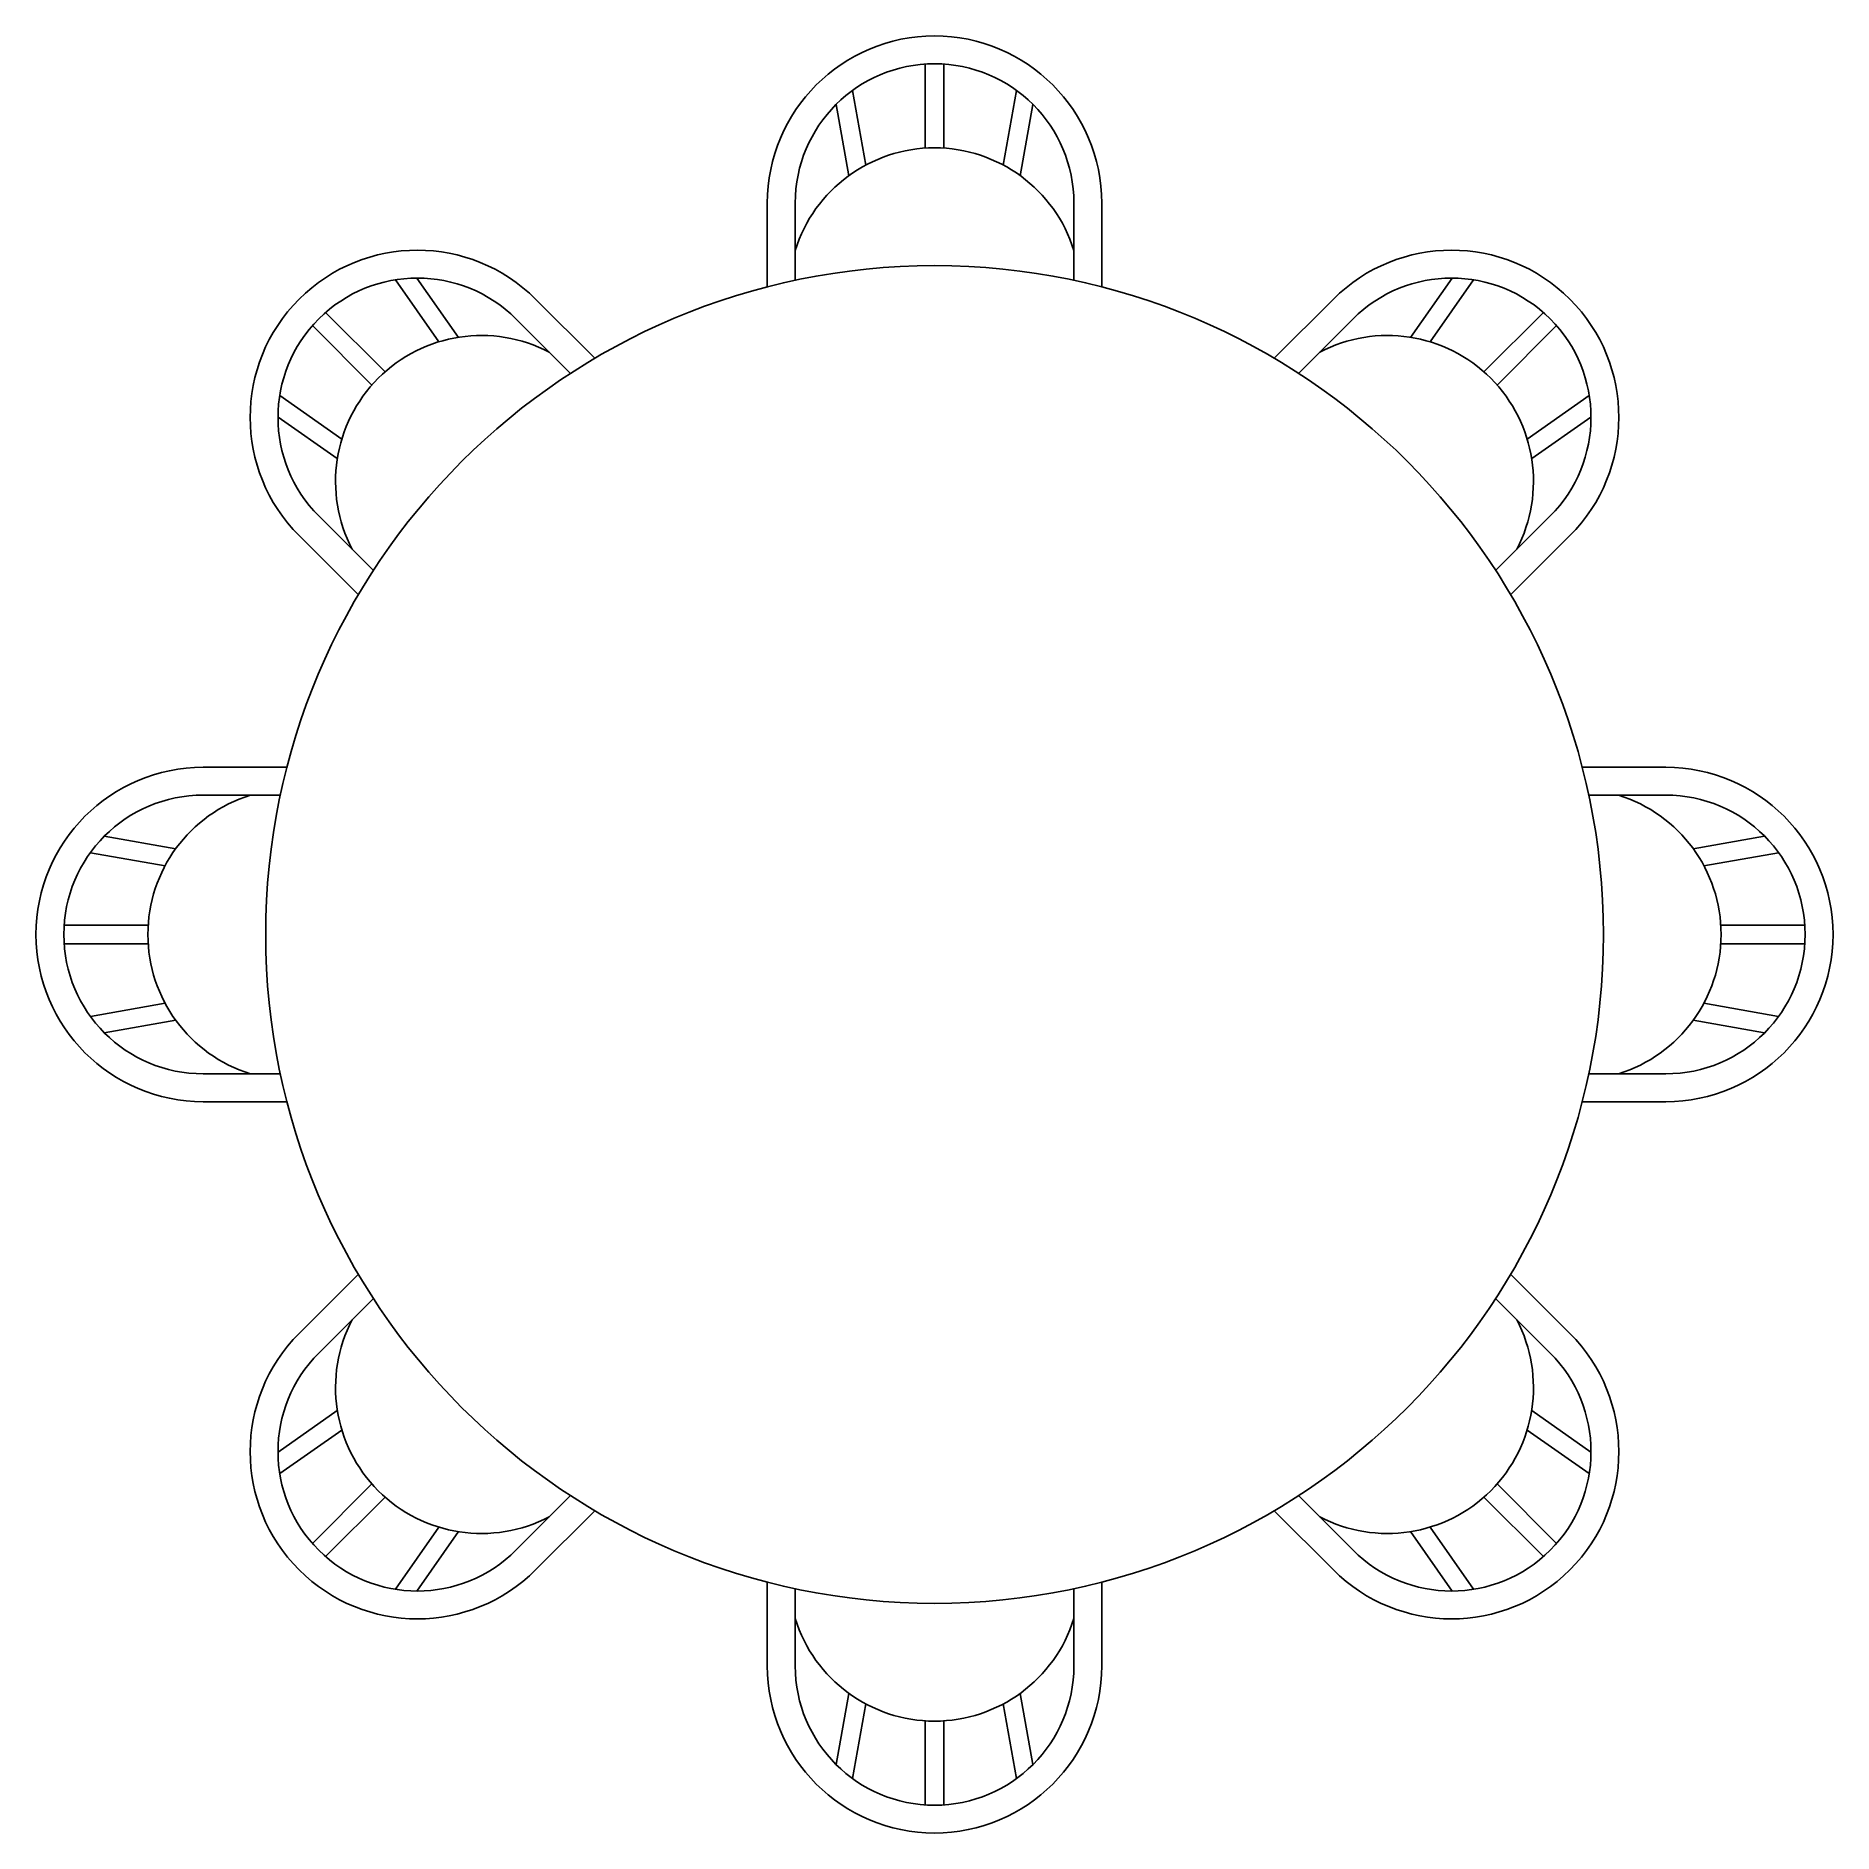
# Model space of a CAD drawing. Header units: millimetres. Extents: x -916.08 to -913.66, y 2582.94 to 2585.35.
import ezdxf

# ---------------------------------------------------------------- set-up
doc = ezdxf.new("R2010")
doc.units = ezdxf.units.MM
doc.header["$LTSCALE"] = 10
doc.layers.add('Móveis_mesas', color=2, linetype='Continuous')

msp = doc.modelspace()

# ---------------------------------------------------------------- linework, layer by layer
at = {"layer": 'Móveis_mesas', "color": 1}
for p, q in [((-914.8787, 2585.3163), (-914.8787, 2585.2032)), ((-914.8787, 2585.3163), (-914.8787, 2585.2032)), ((-914.8537, 2585.3163), (-914.8537, 2585.2032)), ((-914.8537, 2585.3163), (-914.8537, 2585.2032)), ((-914.9587, 2585.1804), (-914.9764, 2585.2809)), ((-914.9587, 2585.1804), (-914.9764, 2585.2809)), ((-914.7738, 2585.1804), (-914.7561, 2585.2809)), ((-914.7738, 2585.1804), (-914.7561, 2585.2809)), ((-914.9815, 2585.1661), (-914.9985, 2585.2621)), ((-914.9815, 2585.1661), (-914.9985, 2585.2621)), ((-914.7509, 2585.1661), (-914.734, 2585.2621)), ((-914.7509, 2585.1661), (-914.734, 2585.2621)), ((-915.0537, 2585.1292), (-915.0537, 2585.0253)), ((-915.0537, 2585.1292), (-915.0537, 2585.0253)), ((-914.6787, 2585.1292), (-914.6787, 2585.0253)), ((-915.533, 2584.9426), (-915.5915, 2585.0261)), ((-915.533, 2584.9426), (-915.5915, 2585.0261)), ((-915.5067, 2584.9486), (-915.5626, 2585.0284)), ((-915.5067, 2584.9486), (-915.5626, 2585.0284)), ((-914.2258, 2584.9486), (-914.1699, 2585.0284)), ((-914.2258, 2584.9486), (-914.1699, 2585.0284)), ((-914.1995, 2584.9426), (-914.141, 2585.0261)), ((-914.1995, 2584.9426), (-914.141, 2585.0261)), ((-915.6855, 2584.9821), (-915.6056, 2584.9021)), ((-915.6855, 2584.9821), (-915.6056, 2584.9021)), ((-915.4295, 2584.9735), (-915.3561, 2584.9001)), ((-914.303, 2584.9735), (-914.3764, 2584.9001)), ((-914.303, 2584.9735), (-914.3764, 2584.9001)), ((-914.0469, 2584.9821), (-914.1269, 2584.9021)), ((-914.0469, 2584.9821), (-914.1269, 2584.9021)), ((-915.7032, 2584.9644), (-915.6232, 2584.8844)), ((-915.7032, 2584.9644), (-915.6232, 2584.8844)), ((-914.0293, 2584.9644), (-914.1092, 2584.8844)), ((-914.0293, 2584.9644), (-914.1092, 2584.8844)), ((-915.6637, 2584.8118), (-915.7473, 2584.8703)), ((-915.6637, 2584.8118), (-915.7473, 2584.8703)), ((-914.0688, 2584.8118), (-913.9852, 2584.8703)), ((-914.0688, 2584.8118), (-913.9852, 2584.8703)), ((-915.6698, 2584.7856), (-915.7496, 2584.8414)), ((-915.6698, 2584.7856), (-915.7496, 2584.8414)), ((-914.0627, 2584.7856), (-913.9829, 2584.8414)), ((-914.0627, 2584.7856), (-913.9829, 2584.8414)), ((-915.6947, 2584.7084), (-915.6213, 2584.6349)), ((-915.6947, 2584.7084), (-915.6213, 2584.6349)), ((-914.0378, 2584.7084), (-914.1112, 2584.6349)), ((-915.8503, 2584.3326), (-915.7465, 2584.3326)), ((-913.8822, 2584.3326), (-913.986, 2584.3326)), ((-913.8822, 2584.3326), (-913.986, 2584.3326)), ((-915.8873, 2584.2604), (-915.9833, 2584.2773)), ((-915.8873, 2584.2604), (-915.9833, 2584.2773)), ((-913.8452, 2584.2604), (-913.7492, 2584.2773)), ((-913.8452, 2584.2604), (-913.7492, 2584.2773)), ((-915.9016, 2584.2375), (-916.0021, 2584.2552)), ((-915.9016, 2584.2375), (-916.0021, 2584.2552)), ((-913.8309, 2584.2375), (-913.7304, 2584.2552)), ((-913.8309, 2584.2375), (-913.7304, 2584.2552)), ((-916.0374, 2584.1576), (-915.9243, 2584.1576)), ((-916.0374, 2584.1576), (-915.9243, 2584.1576)), ((-913.6951, 2584.1576), (-913.8082, 2584.1576)), ((-913.6951, 2584.1576), (-913.8082, 2584.1576)), ((-916.0374, 2584.1326), (-915.9243, 2584.1326)), ((-916.0374, 2584.1326), (-915.9243, 2584.1326)), ((-913.6951, 2584.1326), (-913.8082, 2584.1326)), ((-913.6951, 2584.1326), (-913.8082, 2584.1326)), ((-915.9016, 2584.0526), (-916.0021, 2584.0349)), ((-915.9016, 2584.0526), (-916.0021, 2584.0349)), ((-915.8873, 2584.0298), (-915.9833, 2584.0129)), ((-915.8873, 2584.0298), (-915.9833, 2584.0129)), ((-913.8452, 2584.0298), (-913.7492, 2584.0129)), ((-913.8452, 2584.0298), (-913.7492, 2584.0129)), ((-913.8309, 2584.0526), (-913.7304, 2584.0349)), ((-913.8309, 2584.0526), (-913.7304, 2584.0349)), ((-915.8503, 2583.9576), (-915.7465, 2583.9576)), ((-915.8503, 2583.9576), (-915.7465, 2583.9576)), ((-913.8822, 2583.9576), (-913.986, 2583.9576)), ((-915.6947, 2583.5818), (-915.6213, 2583.6552)), ((-914.0378, 2583.5818), (-914.1112, 2583.6552)), ((-914.0378, 2583.5818), (-914.1112, 2583.6552)), ((-915.6698, 2583.5046), (-915.7496, 2583.4487)), ((-915.6698, 2583.5046), (-915.7496, 2583.4487)), ((-914.0627, 2583.5046), (-913.9829, 2583.4487)), ((-914.0627, 2583.5046), (-913.9829, 2583.4487)), ((-915.6637, 2583.4783), (-915.7473, 2583.4198)), ((-915.6637, 2583.4783), (-915.7473, 2583.4198)), ((-914.0688, 2583.4783), (-913.9852, 2583.4198)), ((-914.0688, 2583.4783), (-913.9852, 2583.4198)), ((-915.7032, 2583.3258), (-915.6232, 2583.4058)), ((-915.7032, 2583.3258), (-915.6232, 2583.4058)), ((-914.0293, 2583.3258), (-914.1092, 2583.4058)), ((-914.0293, 2583.3258), (-914.1092, 2583.4058)), ((-915.6855, 2583.3081), (-915.6056, 2583.3881)), ((-915.6855, 2583.3081), (-915.6056, 2583.3881)), ((-915.4295, 2583.3167), (-915.3561, 2583.3901)), ((-915.4295, 2583.3167), (-915.3561, 2583.3901)), ((-914.303, 2583.3167), (-914.3764, 2583.3901)), ((-914.0469, 2583.3081), (-914.1269, 2583.3881)), ((-914.0469, 2583.3081), (-914.1269, 2583.3881)), ((-915.533, 2583.3476), (-915.5915, 2583.2641)), ((-915.533, 2583.3476), (-915.5915, 2583.2641)), ((-915.5067, 2583.3416), (-915.5626, 2583.2617)), ((-915.5067, 2583.3416), (-915.5626, 2583.2617)), ((-914.2258, 2583.3416), (-914.1699, 2583.2617)), ((-914.2258, 2583.3416), (-914.1699, 2583.2617)), ((-914.1995, 2583.3476), (-914.141, 2583.2641)), ((-914.1995, 2583.3476), (-914.141, 2583.2641)), ((-915.0537, 2583.161), (-915.0537, 2583.2648)), ((-914.6787, 2583.161), (-914.6787, 2583.2648)), ((-914.6787, 2583.161), (-914.6787, 2583.2648)), ((-914.9815, 2583.124), (-914.9985, 2583.0281)), ((-914.9815, 2583.124), (-914.9985, 2583.0281)), ((-914.7509, 2583.124), (-914.734, 2583.0281)), ((-914.7509, 2583.124), (-914.734, 2583.0281)), ((-914.9587, 2583.1097), (-914.9764, 2583.0093)), ((-914.9587, 2583.1097), (-914.9764, 2583.0093)), ((-914.8787, 2582.9739), (-914.8787, 2583.087)), ((-914.8787, 2582.9739), (-914.8787, 2583.087)), ((-914.8537, 2582.9739), (-914.8537, 2583.087)), ((-914.8537, 2582.9739), (-914.8537, 2583.087)), ((-914.7738, 2583.1097), (-914.7561, 2583.0093)), ((-914.7738, 2583.1097), (-914.7561, 2583.0093))]:
    msp.add_line(p, q, dxfattribs=at)
at = {"layer": 'Móveis_mesas'}
for p, q in [((-915.0912, 2585.1292), (-915.0912, 2585.0165)), ((-914.6412, 2585.1292), (-914.6412, 2585.0165)), ((-915.403, 2585), (-915.3233, 2584.9204)), ((-914.3295, 2585), (-914.4092, 2584.9204)), ((-915.7212, 2584.6818), (-915.6415, 2584.6022)), ((-914.0113, 2584.6818), (-914.091, 2584.6022)), ((-915.8503, 2584.3701), (-915.7377, 2584.3701)), ((-913.8822, 2584.3701), (-913.9948, 2584.3701)), ((-915.8503, 2583.9201), (-915.7377, 2583.9201)), ((-913.8822, 2583.9201), (-913.9948, 2583.9201)), ((-915.7212, 2583.6083), (-915.6415, 2583.688)), ((-914.0113, 2583.6083), (-914.091, 2583.688)), ((-915.403, 2583.2901), (-915.3233, 2583.3698)), ((-914.3295, 2583.2901), (-914.4092, 2583.3698)), ((-915.0912, 2583.161), (-915.0912, 2583.2737)), ((-914.6412, 2583.161), (-914.6412, 2583.2737))]:
    msp.add_line(p, q, dxfattribs=at)
msp.add_circle((-914.8662, 2584.1451), 0.9, dxfattribs=at)
for centre, start, end in [((-914.8662, 2585.1292), 0, 180), ((-914.8662, 2585.1292), 0, 180), ((-915.5621, 2584.8409), 45, 225), ((-915.5621, 2584.8409), 45, 225), ((-914.1704, 2584.8409), 315, 135), ((-914.1704, 2584.8409), 315, 135), ((-915.8503, 2584.1451), 90, 270), ((-915.8503, 2584.1451), 90, 270), ((-913.8822, 2584.1451), 270, 90), ((-913.8822, 2584.1451), 270, 90), ((-915.5621, 2583.4492), 135, 315), ((-915.5621, 2583.4492), 135, 315), ((-914.1704, 2583.4492), 225, 45), ((-914.1704, 2583.4492), 225, 45), ((-914.8662, 2583.161), 180, 0), ((-914.8662, 2583.161), 180, 0)]:
    msp.add_arc(centre, 0.225, start, end, dxfattribs=at)
at = {"layer": 'Móveis_mesas', "color": 1}
for centre, radius, start, end in [((-914.8662, 2585.1292), 0.1875, 0, 180), ((-914.8662, 2585.1292), 0.1875, 0, 180), ((-914.8662, 2585.0072), 0.1964, 17.3128, 162.6872), ((-914.8662, 2585.0072), 0.1964, 17.3128, 162.6872), ((-915.5621, 2584.8409), 0.1875, 45, 225), ((-915.5621, 2584.8409), 0.1875, 45, 225), ((-914.1704, 2584.8409), 0.1875, 315, 135), ((-914.1704, 2584.8409), 0.1875, 315, 135), ((-915.4758, 2584.7547), 0.1964, 62.3128, 207.6872), ((-915.4758, 2584.7547), 0.1964, 62.3128, 207.6872), ((-914.2567, 2584.7547), 0.1964, 332.3128, 117.6872), ((-914.2567, 2584.7547), 0.1964, 332.3128, 117.6872), ((-915.8503, 2584.1451), 0.1875, 90, 270), ((-915.8503, 2584.1451), 0.1875, 90, 270), ((-915.7283, 2584.1451), 0.1964, 107.3128, 252.6872), ((-915.7283, 2584.1451), 0.1964, 107.3128, 252.6872), ((-914.0042, 2584.1451), 0.1964, 287.3128, 72.6872), ((-914.0042, 2584.1451), 0.1964, 287.3128, 72.6872), ((-913.8822, 2584.1451), 0.1875, 270, 90), ((-913.8822, 2584.1451), 0.1875, 270, 90), ((-915.4758, 2583.5355), 0.1964, 152.3128, 297.6872), ((-915.4758, 2583.5355), 0.1964, 152.3128, 297.6872), ((-914.2567, 2583.5355), 0.1964, 242.3128, 27.6872), ((-914.2567, 2583.5355), 0.1964, 242.3128, 27.6872), ((-915.5621, 2583.4492), 0.1875, 135, 315), ((-915.5621, 2583.4492), 0.1875, 135, 315), ((-914.1704, 2583.4492), 0.1875, 225, 45), ((-914.1704, 2583.4492), 0.1875, 225, 45), ((-914.8662, 2583.283), 0.1964, 197.3128, 342.6872), ((-914.8662, 2583.283), 0.1964, 197.3128, 342.6872), ((-914.8662, 2583.161), 0.1875, 180, 0), ((-914.8662, 2583.161), 0.1875, 180, 0)]:
    msp.add_arc(centre, radius, start, end, dxfattribs=at)

doc.saveas('drawing.dxf')
